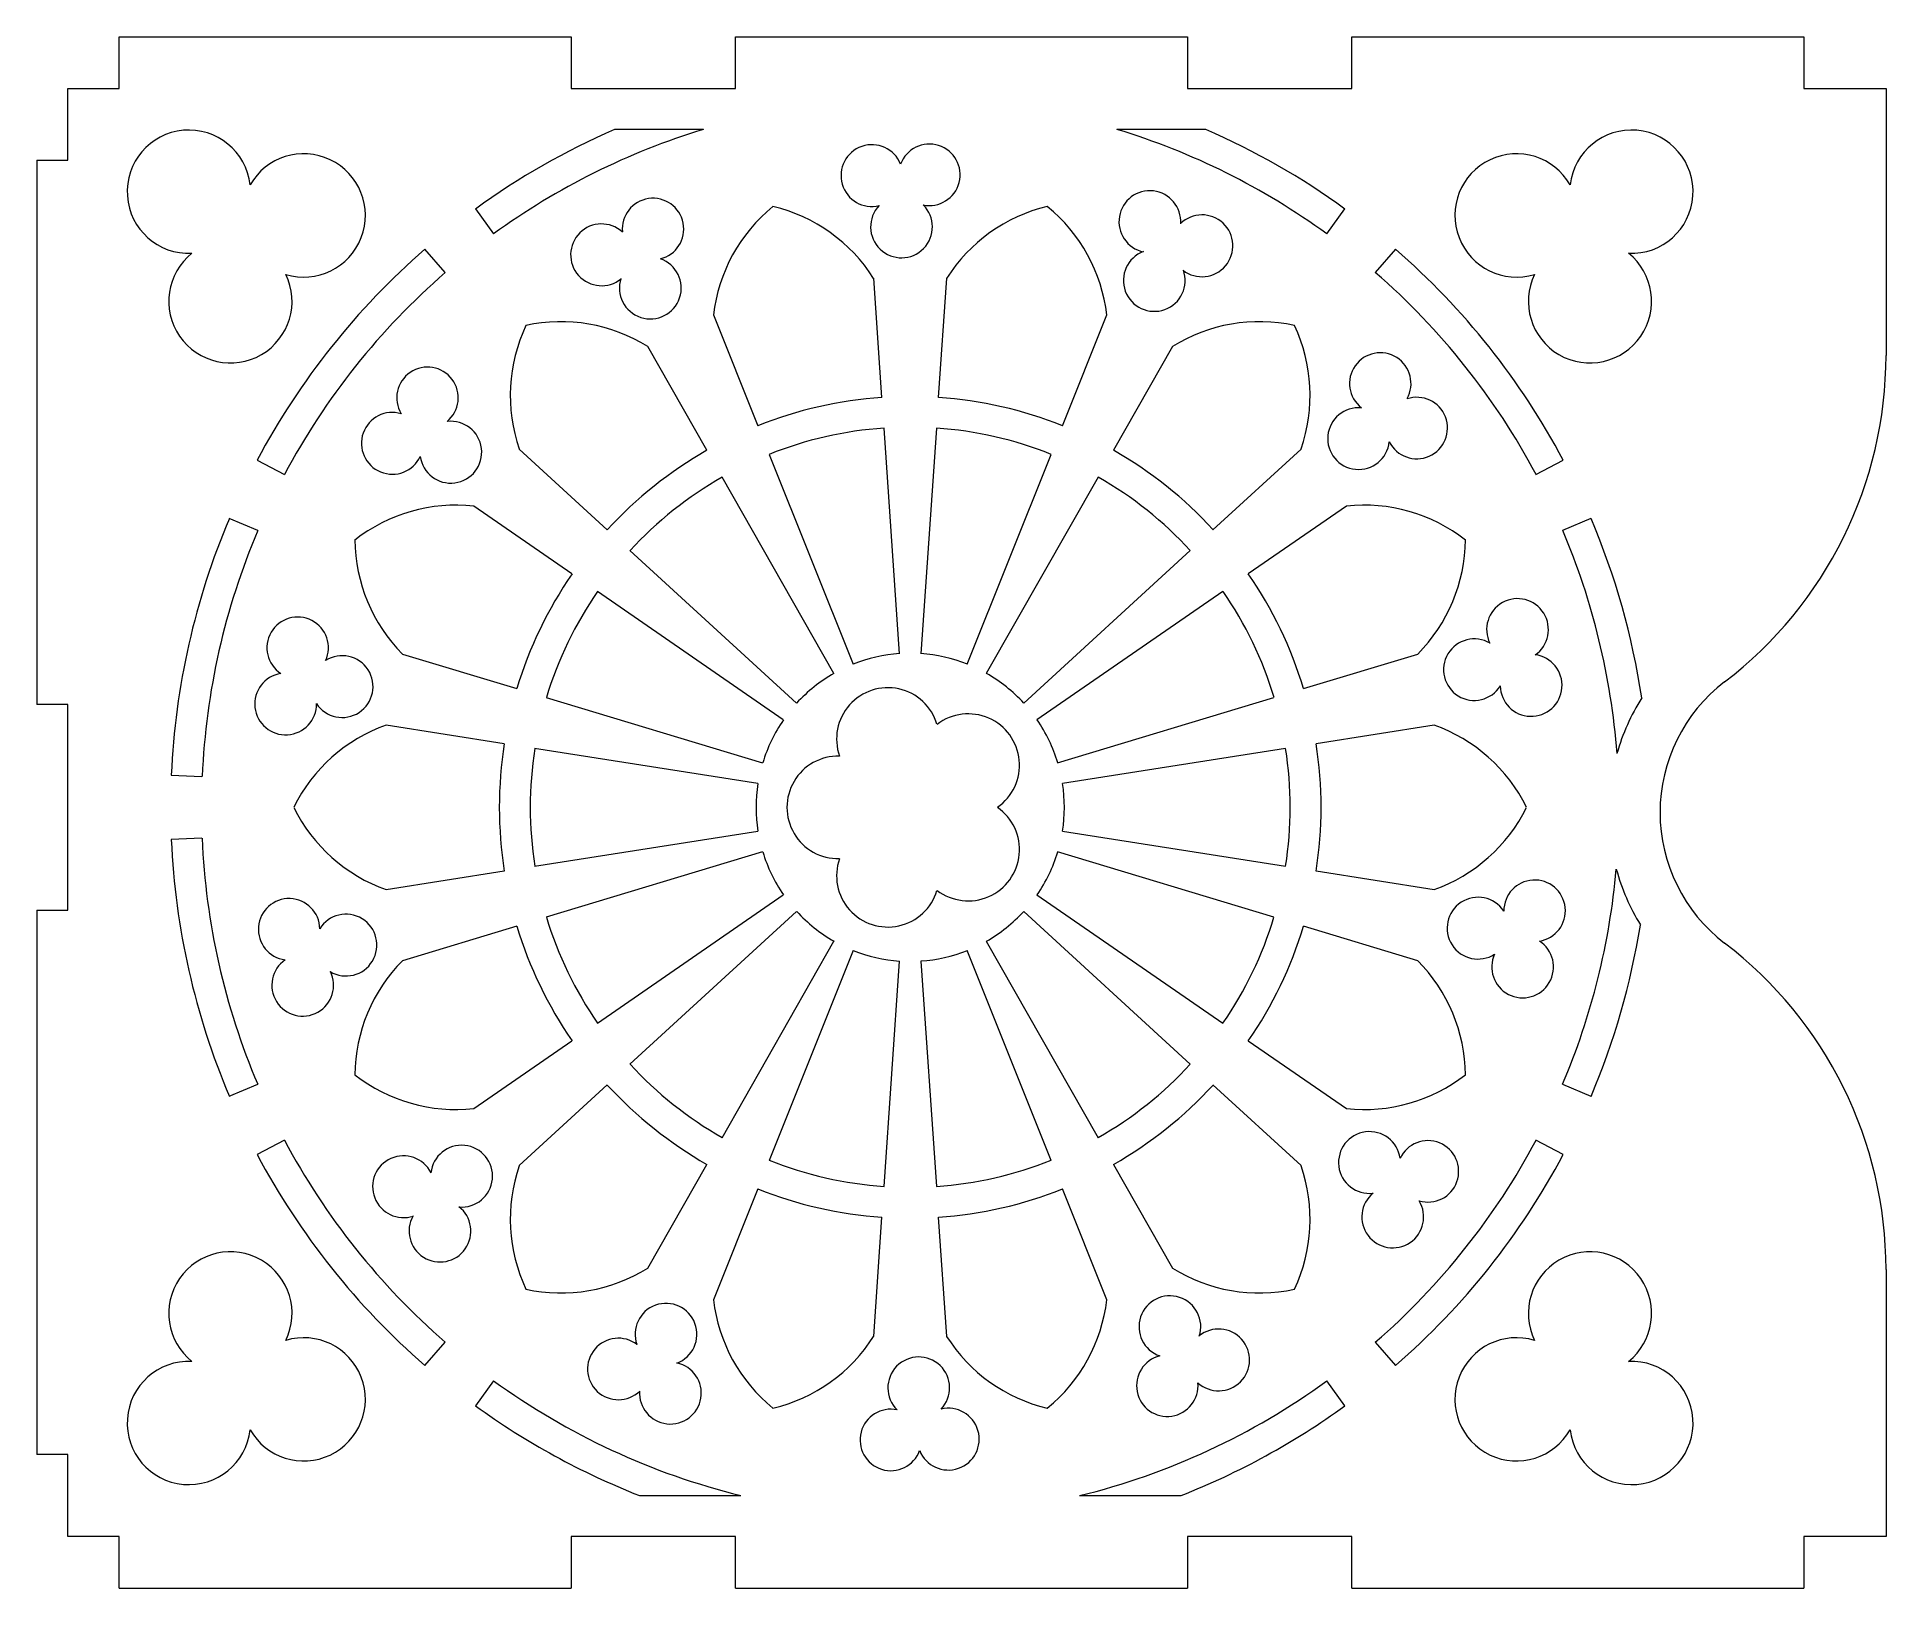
# Model space of a CAD drawing. Header units: inches. Extents: x 2.6 to 13.8, y 0.7 to 10.2.
import ezdxf

# ---------------------------------------------------------------- set-up
doc = ezdxf.new("R2010")
doc.units = ezdxf.units.IN
doc.header["$MEASUREMENT"] = 0

msp = doc.modelspace()

# ---------------------------------------------------------------- linework, layer by layer
at = {"color": 7, "linetype": 'Continuous', "lineweight": 15}
for p, q in [((3.098, 9.854), (3.098, 10.167)), ((3.098, 10.167), (5.848, 10.167)), ((5.848, 10.167), (5.848, 9.854)), ((6.848, 9.854), (6.848, 10.167)), ((6.848, 10.167), (9.598, 10.167)), ((9.598, 10.167), (9.598, 9.854)), ((10.598, 9.854), (10.598, 10.167)), ((10.598, 10.167), (13.348, 10.167)), ((13.348, 10.167), (13.348, 9.854)), ((2.786, 9.417), (2.786, 9.854)), ((2.786, 9.854), (3.098, 9.854)), ((5.848, 9.854), (6.848, 9.854)), ((9.598, 9.854), (10.598, 9.854)), ((13.348, 9.854), (13.848, 9.854)), ((13.848, 9.854), (13.848, 8.229)), ((6.653, 9.604), (6.112, 9.604)), ((9.709, 9.604), (9.168, 9.604)), ((2.598, 9.417), (2.598, 6.104)), ((2.598, 9.417), (2.786, 9.417)), ((5.266, 9.12), (5.376, 8.968)), ((10.445, 8.968), (10.556, 9.12)), ((5.081, 8.734), (4.958, 8.875)), ((10.863, 8.875), (10.74, 8.734)), ((7.739, 7.973), (7.689, 8.698)), ((8.132, 8.698), (8.082, 7.973)), ((6.714, 8.475), (6.983, 7.801)), ((8.838, 7.801), (9.107, 8.475)), ((6.674, 7.652), (6.314, 8.283)), ((9.507, 8.283), (9.148, 7.652)), ((7.846, 6.414), (7.752, 7.786)), ((8.07, 7.786), (7.975, 6.414)), ((5.532, 7.659), (6.068, 7.168)), ((9.753, 7.168), (10.289, 7.659)), ((3.937, 7.592), (4.103, 7.504)), ((7.053, 7.627), (7.563, 6.35)), ((8.258, 6.35), (8.768, 7.627)), ((11.718, 7.504), (11.884, 7.592)), ((7.447, 6.294), (6.766, 7.489)), ((9.055, 7.489), (8.374, 6.294)), ((3.941, 7.164), (3.768, 7.237)), ((5.853, 6.9), (5.256, 7.312)), ((10.565, 7.312), (9.968, 6.9)), ((12.053, 7.237), (11.88, 7.164)), ((6.206, 7.042), (7.219, 6.113)), ((8.602, 6.113), (9.615, 7.042)), ((7.139, 6.012), (6.008, 6.793)), ((9.813, 6.793), (8.682, 6.012)), ((4.822, 6.412), (5.517, 6.202)), ((10.304, 6.202), (10.999, 6.412)), ((2.786, 6.104), (2.598, 6.104)), ((2.786, 4.854), (2.786, 6.104)), ((5.697, 6.147), (7.013, 5.75)), ((8.808, 5.75), (10.124, 6.147)), ((5.441, 5.866), (4.723, 5.979)), ((11.098, 5.979), (10.38, 5.866)), ((6.984, 5.624), (5.626, 5.837)), ((10.195, 5.837), (8.837, 5.624)), ((3.415, 5.675), (3.602, 5.667)), ((3.602, 5.291), (3.415, 5.283)), ((5.626, 5.121), (6.984, 5.334)), ((8.837, 5.334), (10.195, 5.121)), ((7.013, 5.208), (5.697, 4.811)), ((10.124, 4.811), (8.808, 5.208)), ((4.723, 4.979), (5.441, 5.092)), ((10.38, 5.092), (11.098, 4.979)), ((2.598, 4.854), (2.598, 1.542)), ((2.598, 4.854), (2.786, 4.854)), ((6.008, 4.165), (7.139, 4.946)), ((7.219, 4.845), (6.206, 3.916)), ((9.615, 3.916), (8.602, 4.845)), ((8.682, 4.946), (9.813, 4.165)), ((5.517, 4.756), (4.822, 4.546)), ((10.999, 4.546), (10.304, 4.756)), ((6.766, 3.469), (7.447, 4.664)), ((8.374, 4.664), (9.055, 3.469)), ((7.563, 4.608), (7.053, 3.331)), ((7.752, 3.172), (7.846, 4.544)), ((7.975, 4.544), (8.07, 3.172)), ((8.768, 3.331), (8.258, 4.608)), ((5.256, 3.646), (5.853, 4.058)), ((9.968, 4.058), (10.565, 3.646)), ((3.768, 3.721), (3.941, 3.794)), ((6.068, 3.79), (5.532, 3.299)), ((10.289, 3.299), (9.753, 3.79)), ((11.88, 3.794), (12.053, 3.721)), ((4.103, 3.454), (3.937, 3.366)), ((11.884, 3.366), (11.718, 3.454)), ((6.314, 2.675), (6.674, 3.306)), ((9.148, 3.306), (9.507, 2.675)), ((6.983, 3.157), (6.714, 2.483)), ((9.107, 2.483), (8.838, 3.157)), ((7.689, 2.26), (7.739, 2.985)), ((8.082, 2.985), (8.132, 2.26)), ((13.848, 2.667), (13.848, 1.042)), ((4.958, 2.083), (5.081, 2.224)), ((10.74, 2.224), (10.863, 2.083)), ((5.376, 1.99), (5.266, 1.838)), ((10.556, 1.838), (10.445, 1.99)), ((2.786, 1.542), (2.598, 1.542)), ((2.786, 1.042), (2.786, 1.542)), ((6.263, 1.292), (6.88, 1.292)), ((8.941, 1.292), (9.558, 1.292)), ((3.098, 1.042), (2.786, 1.042)), ((3.098, 0.729), (3.098, 1.042)), ((6.848, 1.042), (5.848, 1.042)), ((5.848, 1.042), (5.848, 0.729)), ((6.848, 0.729), (6.848, 1.042)), ((10.598, 1.042), (9.598, 1.042)), ((9.598, 1.042), (9.598, 0.729)), ((10.598, 0.729), (10.598, 1.042)), ((13.848, 1.042), (13.348, 1.042)), ((13.348, 1.042), (13.348, 0.729)), ((3.098, 0.729), (5.848, 0.729)), ((6.848, 0.729), (9.598, 0.729)), ((10.598, 0.729), (13.348, 0.729))]:
    msp.add_line(p, q, dxfattribs=at)
for centre, radius, start, end in [((3.522, 9.225), 0.375, 6.3243, 272.7037), ((7.911, 5.479), 4.5, 113.5565, 126), ((7.911, 5.479), 4.313, 106.9574, 126), ((7.911, 5.479), 4.313, 54, 73.0426), ((7.911, 5.479), 4.5, 54, 66.4435), ((12.299, 9.225), 0.375, 267.2963, 173.6757), ((4.221, 9.081), 0.375, 253.0705, 150.3253), ((7.678, 9.323), 0.188, 21.8966, 283.5351), ((8.028, 9.328), 0.187, 258.1792, 159.8177), ((11.6, 9.081), 0.375, 29.6747, 286.9295), ((9.369, 9.043), 0.188, 356.1823, 257.8208), ((6.346, 8.998), 0.187, 283.8935, 185.532), ((7.707, 8.359), 1, 129.1189, 173.3283), ((6.844, 8.162), 1, 32.386, 76.5954), ((7.858, 9.011), 0.188, 136.4072, 45.3071), ((8.977, 8.162), 1, 103.4046, 147.614), ((8.114, 8.359), 1, 6.6717, 50.8811), ((6.033, 8.841), 0.188, 47.6109, 309.2494), ((9.686, 8.896), 0.188, 232.4649, 134.1034), ((3.775, 8.558), 0.375, 128.7027, 25.9575), ((7.911, 5.479), 4.5, 131, 152), ((6.33, 8.639), 0.188, 162.1215, 71.0214), ((9.396, 8.685), 0.188, 110.6929, 19.5928), ((7.911, 5.479), 4.5, 28, 49), ((12.047, 8.558), 0.375, 154.0425, 51.2973), ((7.911, 5.479), 4.312, 131, 152), ((7.911, 5.479), 4.313, 28, 49), ((6.478, 7.986), 1, 154.8332, 199.0426), ((5.786, 7.434), 1, 58.1003, 102.3096), ((10.035, 7.434), 1, 77.6904, 121.8997), ((9.344, 7.986), 1, 340.9574, 25.1668), ((10.771, 8.058), 0.187, 330.468, 232.1065), ((11.348, 8.229), 2.5, 307.3832, 0), ((4.974, 7.971), 0.187, 309.6078, 211.2462), ((4.76, 7.694), 0.188, 73.3252, 334.9637), ((7.911, 5.479), 2.5, 93.9422, 111.7721), ((7.911, 5.479), 2.5, 68.2279, 86.0578), ((10.639, 7.723), 0.188, 84.9786, 353.8785), ((10.993, 7.787), 0.187, 206.7506, 108.3891), ((5.116, 7.64), 0.188, 187.8358, 96.7357), ((7.911, 5.479), 2.313, 93.9422, 111.7721), ((7.911, 5.479), 2.313, 68.2279, 86.0578), ((7.911, 5.479), 2.5, 119.6565, 137.4864), ((7.911, 5.479), 2.5, 42.5136, 60.3435), ((7.911, 5.479), 2.312, 119.6565, 137.4864), ((7.911, 5.479), 2.312, 42.5136, 60.3435), ((5.148, 6.318), 1, 83.8146, 128.0239), ((10.673, 6.318), 1, 51.9761, 96.1854), ((7.911, 5.479), 4.5, 157, 177.5), ((7.911, 5.479), 4.5, 8.5098, 23), ((7.911, 5.479), 4.312, 157, 177.5), ((5.532, 7.116), 1, 180.5475, 224.7568), ((10.289, 7.116), 1, 315.2432, 359.4525), ((7.911, 5.479), 4.313, 4.3578, 23), ((7.911, 5.479), 2.5, 145.3708, 163.2006), ((7.911, 5.479), 2.5, 16.7994, 34.6292), ((7.911, 5.479), 2.312, 145.3708, 163.2006), ((7.911, 5.479), 2.313, 16.7994, 34.6292), ((4.184, 6.45), 0.187, 335.322, 236.9605), ((11.606, 6.561), 0.188, 304.7538, 206.3922), ((7.911, 5.479), 0.938, 93.9422, 111.7721), ((7.911, 5.479), 0.938, 68.2279, 86.0578), ((11.343, 6.317), 0.187, 59.2643, 328.1642), ((4.455, 6.214), 0.188, 213.5501, 122.4499), ((11.689, 6.221), 0.188, 181.0363, 82.6748), ((4.111, 6.108), 0.188, 99.0395, 0.678), ((7.911, 5.479), 0.938, 119.6565, 137.4864), ((7.775, 5.895), 0.312, 16.6239, 199.3761), ((7.911, 5.479), 0.938, 42.5136, 60.3435), ((13.473, 5.448), 1, 127.3832, 232.6168), ((13.473, 5.448), 1.312, 147.916, 164.129), ((5.057, 5.037), 1, 109.5289, 153.7382), ((7.911, 5.479), 0.937, 145.3708, 163.2006), ((8.264, 5.736), 0.312, 304.6239, 127.3761), ((7.911, 5.479), 0.938, 16.7994, 34.6292), ((10.764, 5.037), 1, 26.2618, 70.4711), ((7.911, 5.479), 2.5, 171.0851, 188.9149), ((7.911, 5.479), 2.5, 351.0851, 8.9149), ((7.911, 5.479), 2.312, 171.0851, 188.9149), ((7.473, 5.479), 0.312, 88.6239, 271.3761), ((7.911, 5.479), 2.312, 351.0851, 8.9149), ((7.911, 5.479), 0.938, 171.0851, 188.9149), ((7.911, 5.479), 0.938, 351.0851, 8.9149), ((5.057, 5.921), 1, 206.2618, 250.4711), ((8.264, 5.222), 0.312, 232.6239, 55.3761), ((10.764, 5.921), 1, 289.5289, 333.7382), ((7.911, 5.479), 4.313, 182.5, 203), ((7.911, 5.479), 4.5, 182.5, 203), ((7.911, 5.479), 0.937, 196.7994, 214.6292), ((7.911, 5.479), 0.938, 325.3708, 343.2006), ((7.775, 5.063), 0.312, 160.6239, 343.3761), ((7.911, 5.479), 4.312, 337, 354.9985), ((13.473, 5.448), 1.312, 195.2272, 211.4403), ((11.71, 4.85), 0.187, 279.0395, 180.678), ((4.132, 4.737), 0.187, 1.0363, 262.6748), ((7.911, 5.479), 0.937, 222.5136, 240.3435), ((7.911, 5.479), 0.937, 299.6565, 317.4864), ((11.366, 4.744), 0.188, 33.5501, 302.4499), ((4.478, 4.641), 0.188, 239.2643, 148.1642), ((7.911, 5.479), 2.5, 196.7994, 214.6292), ((7.911, 5.479), 2.312, 196.7994, 214.6292), ((7.911, 5.479), 2.312, 325.3708, 343.2006), ((7.911, 5.479), 2.5, 325.3708, 343.2006), ((7.911, 5.479), 4.5, 337, 350.8465), ((11.637, 4.508), 0.188, 155.322, 56.9605), ((11.348, 2.667), 2.5, 0, 52.6168), ((4.215, 4.397), 0.188, 124.7538, 26.3922), ((5.532, 3.842), 1, 135.2432, 179.4525), ((7.911, 5.479), 0.938, 248.2279, 266.0578), ((7.911, 5.479), 0.937, 273.9422, 291.7721), ((10.289, 3.842), 1, 0.5475, 44.7568), ((5.148, 4.64), 1, 231.9761, 276.1854), ((7.911, 5.479), 2.312, 222.5136, 240.3435), ((7.911, 5.479), 2.312, 299.6565, 317.4864), ((10.673, 4.64), 1, 263.8146, 308.0239), ((7.911, 5.479), 2.5, 222.5136, 240.3435), ((7.911, 5.479), 2.5, 299.6565, 317.4864), ((10.705, 3.318), 0.188, 7.8358, 276.7357), ((7.911, 5.479), 4.312, 208, 229), ((5.182, 3.235), 0.188, 264.9786, 173.8785), ((7.911, 5.479), 4.313, 311, 332), ((11.061, 3.264), 0.187, 253.3252, 154.9637), ((7.911, 5.479), 4.5, 208, 229), ((4.828, 3.171), 0.188, 26.7506, 288.3891), ((6.478, 2.972), 1, 160.9574, 205.1668), ((7.911, 5.479), 2.312, 248.2279, 266.0578), ((7.911, 5.479), 2.312, 273.9422, 291.7721), ((9.344, 2.972), 1, 334.8332, 19.0426), ((7.911, 5.479), 4.5, 311, 332), ((7.911, 5.479), 2.5, 248.2279, 266.0578), ((7.911, 5.479), 2.5, 273.9422, 291.7721), ((5.05, 2.901), 0.188, 150.468, 52.1065), ((10.847, 2.987), 0.188, 129.6078, 31.2462), ((3.775, 2.4), 0.375, 334.0425, 231.2973), ((12.047, 2.4), 0.375, 308.7027, 205.9575), ((5.786, 3.524), 1, 257.6904, 301.8997), ((10.035, 3.524), 1, 238.1003, 282.3096), ((7.707, 2.599), 1, 186.6717, 230.8811), ((8.114, 2.599), 1, 309.1189, 353.3283), ((9.491, 2.319), 0.188, 342.1215, 251.0214), ((6.425, 2.273), 0.188, 290.6929, 199.5928), ((4.221, 1.877), 0.375, 209.6747, 106.9295), ((6.844, 2.796), 1, 283.4046, 327.614), ((8.977, 2.796), 1, 212.386, 256.5954), ((9.788, 2.117), 0.188, 227.6109, 129.2494), ((11.6, 1.877), 0.375, 73.0705, 330.3253), ((6.135, 2.062), 0.187, 52.4649, 314.1034), ((9.475, 1.96), 0.187, 103.8935, 5.532), ((3.522, 1.733), 0.375, 87.2963, 353.6757), ((6.452, 1.915), 0.188, 176.1823, 77.8208), ((7.963, 1.947), 0.188, 316.4072, 225.3071), ((12.299, 1.733), 0.375, 186.3243, 92.7037), ((7.911, 5.479), 4.312, 234, 256.1713), ((7.911, 5.479), 4.313, 283.8287, 306), ((7.911, 5.479), 4.5, 234, 248.5216), ((7.793, 1.63), 0.187, 78.1792, 339.8177), ((8.143, 1.635), 0.188, 201.8966, 103.5351), ((7.911, 5.479), 4.5, 291.4784, 306)]:
    msp.add_arc(centre, radius, start, end, dxfattribs=at)

doc.saveas('drawing.dxf')
